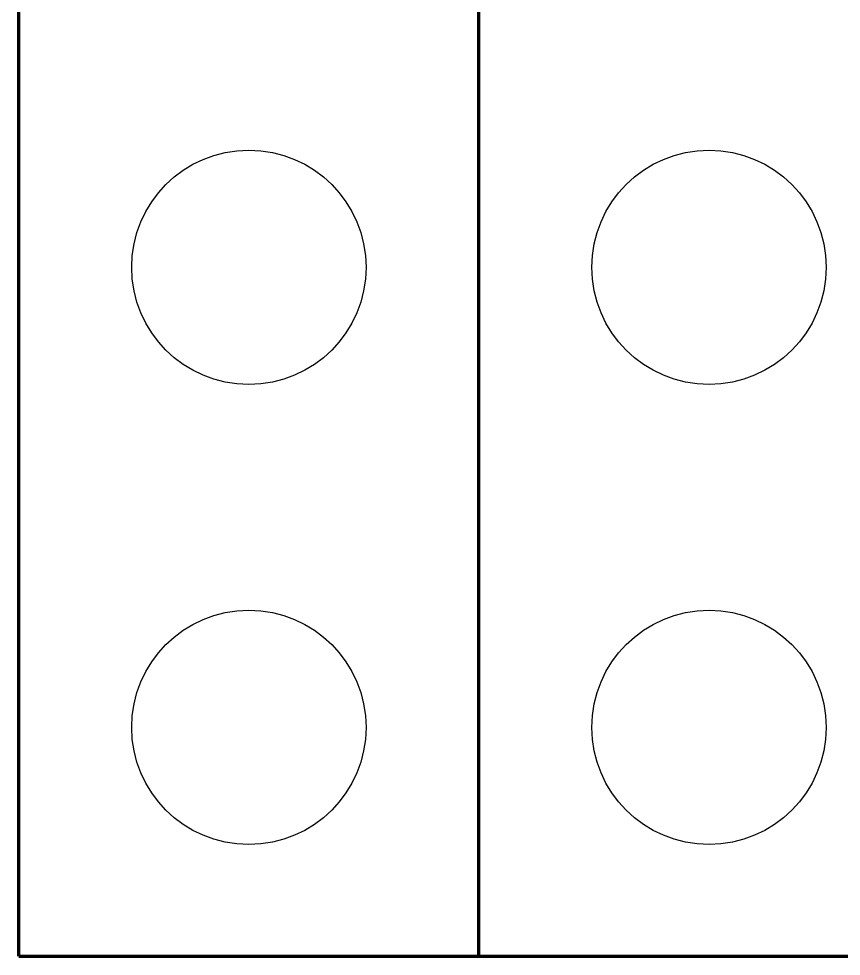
# Model space of a CAD drawing. Header units: millimetres. Extents: x -109 to -14.2, y -107.5 to -24.7.
# Drawn here: x -51.69 to -47.14, y -91.5 to -86.32 of the extents above; entities that cross this region are included whole.
import ezdxf

# ---------------------------------------------------------------- set-up
doc = ezdxf.new("R2010")
doc.units = ezdxf.units.MM
doc.header["$MEASUREMENT"] = 0
doc.layers.add('layer 1', color=7, linetype='Continuous')

msp = doc.modelspace()

# ---------------------------------------------------------------- linework, layer by layer
at = {"layer": 'layer 1', "color": 0}
for centre in [(-50.4162, -87.6966), (-47.8735, -87.6966), (-50.4162, -90.2393), (-47.8735, -90.2393)]:
    msp.add_ellipse(centre, major_axis=(0, 0.6474), ratio=1, dxfattribs=at)
at = {"layer": 'layer 1', "color": 0, "lineweight": 80}
for points in [[(-51.6875, -91.5042), (-51.6875, -91.5042), (-51.6875, -40.7152), (-51.6875, -40.7152)], [(-49.1448, -91.5042), (-49.1448, -91.5042), (-49.1448, -40.7152), (-49.1448, -40.7152)], [(-49.1448, -91.5042), (-49.1448, -91.5042), (-49.1448, -40.7152), (-49.1448, -40.7152)], [(-51.6876, -91.5042), (-51.6876, -91.5042), (-49.1449, -91.5042), (-49.1449, -91.5042)], [(-49.1449, -91.5042), (-49.1449, -91.5042), (-46.6087, -91.5042), (-46.6087, -91.5042)]]:
    msp.add_open_spline(points, degree=3, dxfattribs=at)

doc.saveas('drawing.dxf')
